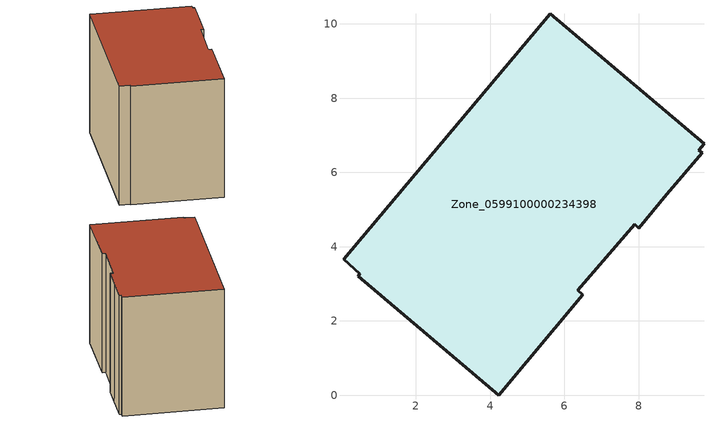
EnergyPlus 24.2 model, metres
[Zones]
Zone_0599100000234398
 floor ground (C_G): 8.77,5.41 8.01,4.5 7.89,4.6 6.36,2.83 6.5,2.71 4.24,0 0.46,3.21 0.49,3.28 0.05,3.66 5.63,10.27 9.76,6.77 9.62,6.6 9.72,6.53 z0
 wall outside (C_F): 9.76,6.77 5.63,10.27 0.05,3.66 0.49,3.28 0.46,3.21 4.24,0 6.5,2.71 6.36,2.83 7.89,4.6 8.01,4.5 8.77,5.41 9.72,6.53 9.62,6.6 9.76,6.77 z0:6.94
 roof outside (C_R): 8.77,5.41 9.72,6.53 9.62,6.6 9.76,6.77 5.63,10.27 0.05,3.66 0.49,3.28 0.46,3.21 4.24,0 6.5,2.71 6.36,2.83 7.89,4.6 8.01,4.5 z6.94
[BUILDING]
Pand.0599100000234398: North Axis=0; Terrain=City; Loads Convergence Tolerance Value=0.04; Temperature Convergence Tolerance Value=0.4; Solar Distribution=FullExterior; Maximum Number of Warmup Days=25; Minimum Number of Warmup Days=1
[Site:Location]
Rotterdam.The.Hague.AP_ZH_NLD Design_Conditions: Latitude=51.96; Longitude=4.45; Time Zone=1; Elevation=-4.5
[SITE:GROUNDTEMPERATURE:BUILDINGSURFACE]
18, 18, 18, 18, 18, 18, 18, 18, 18, 18, 18, 18
[MATERIAL] Thermal Absorptance=0.9; Solar Absorptance=0.7; Visible Absorptance=0.7
Name | Roughness | Thickness | Conductivity | Density | Specific Heat
G.TC.1946 | MediumSmooth | 0.15 | 1 | 540 | 1210
F.TC.1946 | Rough | 0.3 | 0.857143 | 1920 | 840
R.TC.1946 | MediumRough | 0.2 | 0.909091 | 1500 | 1000
[CONSTRUCTION]
C_G: G.TC.1946
C_F: F.TC.1946
C_R: R.TC.1946
[ZONE]
Zone_0599100000234398: Type=1; Multiplier=1; Ceiling Height=Autocalculate; Volume=Autocalculate; Floor Area=autocalculate; Part of Total Floor Area=Yes
[ZONEINFILTRATION:DESIGNFLOWRATE]
Infil_Zone_0599100000234398: Zone or ZoneList or Space or SpaceList=Zone_0599100000234398; Schedule=AlwaysOn; Design Flow Rate Calculation Method=Flow/Area; Flow Rate per Floor Area=0.003; Constant Term Coefficient=1; Temperature Term Coefficient=0; Velocity Term Coefficient=0; Velocity Squared Term Coefficient=0
[HVACTEMPLATE:ZONE:IDEALLOADSAIRSYSTEM]
Zone_0599100000234398: Maximum Heating Supply Air Temperature=50; Minimum Cooling Supply Air Temperature=13; Maximum Heating Supply Air Humidity Ratio=0.0156; Minimum Cooling Supply Air Humidity Ratio=0.0077; Heating Limit=NoLimit; Cooling Limit=NoLimit; Dehumidification Control Type=ConstantSensibleHeatRatio; Cooling Sensible Heat Ratio=0.7; Dehumidification Setpoint=60; Humidification Control Type=None; Humidification Setpoint=30; Outdoor Air Method=None; Outdoor Air Flow Rate per Person=0.00944; Outdoor Air Flow Rate per Zone Floor Area=0; Outdoor Air Flow Rate per Zone=0; Demand Controlled Ventilation Type=None; Outdoor Air Economizer Type=NoEconomizer; Heat Recovery Type=None; Sensible Heat Recovery Effectiveness=0.7; Latent Heat Recovery Effectiveness=0.65
[ZONECONTROL:THERMOSTAT]
ThermostatControl_Zone_0599100000234398: Zone or ZoneList=Zone_0599100000234398; Control Type Schedule=DualSetpointControlType; Control 1=Thermostat_Zone_0599100000234398; Temperature Difference Between Cutout And Setpoint=0
[THERMOSTATSETPOINT:DUALSETPOINT]
Thermostat_Zone_0599100000234398: Heating Setpoint Temperature Schedule=HeatingSetpoint_Zone_0599100000234398; Cooling Setpoint Temperature Schedule=CoolingSetpoint_Zone_0599100000234398
[SCHEDULE:COMPACT]
HeatingSetpoint_Zone_0599100000234398: Through: 12/31, For: AllDays, Until: 24:00, 21
CoolingSetpoint_Zone_0599100000234398: Through: 12/31, For: AllDays, Until: 24:00, 24
DualSetpointControlType: Through: 12/31, For: AllDays, Until: 24:00, 4
AlwaysOn: Through: 12/31, For: AllDays, Until: 24:00, 1
